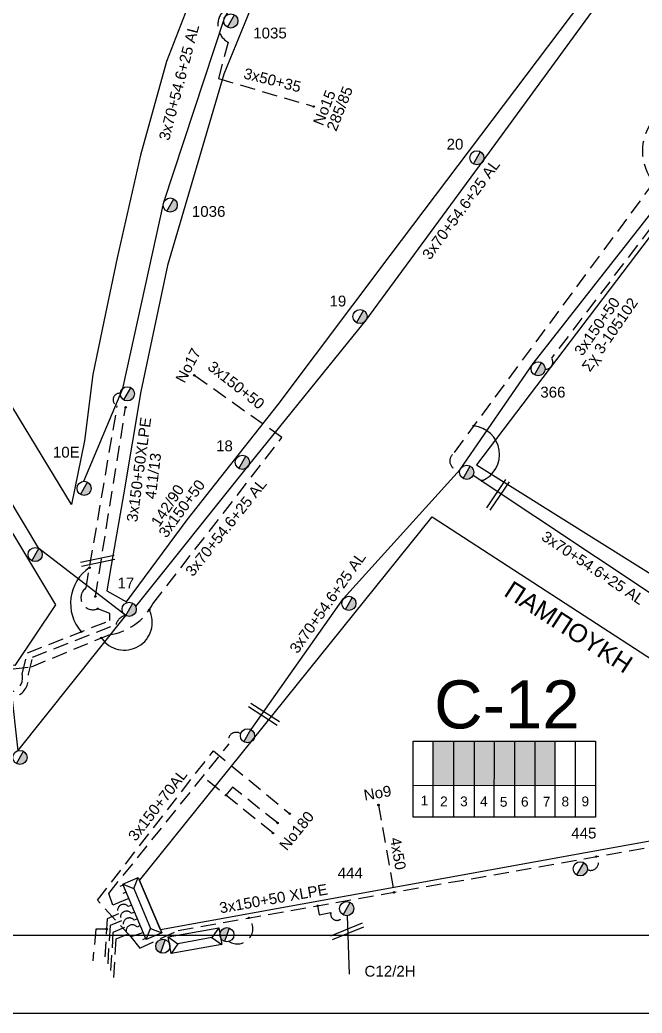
# Model space of a CAD drawing. Header units: millimetres. Extents: x 1421 to 10994, y 848 to 1896.
# Drawn here: x 10142.8 to 10246.4, y 848.3 to 1013.7 of the extents above; entities that cross this region are included whole.
import ezdxf
from ezdxf.enums import TextEntityAlignment as Align

# ---------------------------------------------------------------- set-up
doc = ezdxf.new("R2010")
doc.units = ezdxf.units.MM
doc.linetypes.add('DASHED', pattern=[19.05, 12.7, -6.35])
for name, color, linetype, lineweight in [('3x150+50 XLPE', 7, 'SYN_LINE', 30), ('3x150+70AL', 7, 'DASHED', 30), ('3x70+54.6+25 AL', 7, 'SYN_LINE', 30), ('4x50', 7, 'Continuous', 30), ('Άγνωστα', 7, 'Continuous', 30), ('Καλώδια ΧΤ   3x150AL+50CU', 7, 'DASHED', 30)]:
    doc.layers.add(name, color=color, linetype=linetype, lineweight=lineweight)
for name, color, linetype in [('3x50+35CU', 7, 'Continuous'), ('Pillar OTE', 7, 'Continuous'), ('TEXT ΚΑΛΩΔΙΩΝ', 7, 'Continuous'), ('ΑΓΝΩΣΤΟ ΕΝΑΕΡΙΟ ΚΑΛΩΔΙΟ', 7, 'Continuous'), ('ΑΓΝΩΣΤΟ ΥΠΟΓΕΙΟ ΚΑΛΩΔΙΟ', 7, 'DASHED'), ('ΝΕΚΡΟ', 7, 'DASHED'), ('Στύλος ΦΜ', 7, 'Continuous'), ('Στύλος ΦΜ @ 1', 7, 'Continuous'), ('Συνδέσεις', 7, 'Continuous'), ('Τομή', 7, 'Continuous'), ('Υποσταθμός εναέριος 2 στύλων', 7, 'Continuous'), ('Υποσταθμός πόλεως', 7, 'Continuous'), ('Υπόβαθρο ΔΕΗ', 7, 'Continuous')]:
    doc.layers.add(name, color=color, linetype=linetype)
doc.styles.add('arial', font='arial.ttf', dxfattribs={"height": 3})
doc.styles.get("Standard").update_dxf_attribs({"font": 'arial.ttf', "height": 1.8})
doc.linetypes.add('SYN_LINE', pattern='A,0.5,-0.0001,["/\\/\\/\\/",Standard,S=0.1,R=0,X=0,Y=-0.05],-0.25', length=0.7501)

# ---------------------------------------------------------------- blocks, each defined once
blk = doc.blocks.new('ΥΠΑΡΧΩΝ ΤΣΙΜΕΝΤΕΝΙΟΣ ΣΤΥΛΟΣ')
at = {"layer": 'Στύλος ΦΜ'}
blk.add_hatch(color=7, dxfattribs=at).paths.add_polyline_path([(-1.29, -2.28, 0.574793), (2.62, 0, 0.268822), (1.3, 2.27)])
at = {"layer": 'Στύλος ΦΜ', "color": 7}
blk.add_line((-1.29, -2.28), (1.3, 2.27), dxfattribs=at)
blk.add_circle((0, 0), 2.62, dxfattribs=at)
at = {"layer": 'Στύλος ΦΜ', "flags": 4}
for tag, p in [('ΑΡΙΘΜΟΣ', (-4.68, 8.05)), ('ΤΥΠΟΣ', (-4.91, 3.03))]:
    blk.add_attdef(tag, p, '', height=4, dxfattribs=at)
blk = doc.blocks.new('ΥΠΟΣΤΑΘΜΟΣ ΕΝΑΕΡΙΟΣ ΕΠΙ 2 ΣΤΥΛΩΝ')
at = {"layer": 'Υποσταθμός εναέριος 2 στύλων', "linetype": 'Continuous'}
for points in [[(-11.97, -2.11, 0.574793), (-8.45, -0.07, 0.268822), (-9.64, 1.98)], [(9.68, -2.15, 0.574793), (13.19, -0.1, 0.268822), (12.01, 1.95)]]:
    blk.add_hatch(color=256, dxfattribs=at).paths.add_polyline_path(points)
for p, q in [((-11.97, -2.11), (-9.64, 1.98)), ((9.68, -2.15), (12.01, 1.95))]:
    blk.add_line(p, q, dxfattribs=at)
for centre in [(-10.81, -0.07), (10.84, -0.1)]:
    blk.add_circle(centre, 2.36, dxfattribs=at)
at = {"layer": 'Υποσταθμός πόλεως', "linetype": 'Continuous', "ltscale": 40}
blk.add_lwpolyline([(-8.57, 2.82), (8.57, 2.82), (8.57, -2.82), (-8.57, -2.82)], close=True, dxfattribs=at)
for points in [[(-5.75, 0), (-8.57, 2.82)], [(-8.57, -2.82), (-5.75, 0)], [(-5.75, 0), (5.75, 0)], [(5.75, 0), (8.57, 2.82)], [(8.57, -2.82), (5.75, 0)]]:
    blk.add_lwpolyline(points, dxfattribs=at)
at = {"layer": 'Υποσταθμός εναέριος 2 στύλων', "ltscale": 40, "flags": 1}
for tag, p in [('ΜΕΤΑΣΧΗΜΑΤΙΣΜΟΣ', (14.09, 2.51)), ('ΙΣΧΥΣ', (14.07, -0.28)), ('ΑΡΙΘΜΟΣ', (14.19, -3))]:
    blk.add_attdef(tag, p, '', height=1.8, dxfattribs=at)
blk = doc.blocks.new('_ΣΥΝΔΕΣΗ')
at = {"layer": 'Συνδέσεις', "linetype": 'SYN_LINE', "ltscale": 40}
blk.add_hatch(color=256, dxfattribs=at).paths.add_polyline_path([(0.5, -0.01, 1), (-0.5, -0.01, 1)])
at = {"layer": 'Συνδέσεις'}
blk.add_circle((0, -0.01), 0.5, dxfattribs=at)
blk = doc.blocks.new('ΤΟΜΗ')
at = {"layer": 'Τομή', "ltscale": 40}
for p, q in [((11.33, -0.65), (-11.4, -0.65)), ((11.33, -3.42), (-11.4, -3.42))]:
    blk.add_line(p, q, dxfattribs=at)
blk = doc.blocks.new('ΥΠΟΣΤΑΘΜΟΣ ΠΟΛΕΩΣ 9 ΑΝΑΧΩΡΗΣΕΩΝ')
at = {"layer": 'Υποσταθμός πόλεως', "ltscale": 40}
for p, q in [((-9.63, -2.82), (-9.63, -4)), ((-7.12, -2.82), (-7.12, -4)), ((-4.84, -2.82), (-4.84, -4)), ((-2.36, -2.82), (-2.36, -4)), ((0.09, -2.82), (0.09, -4)), ((2.55, -2.82), (2.55, -4)), ((5.02, -2.82), (5.02, -4)), ((7.48, -2.82), (7.48, -4)), ((9.61, -2.82), (9.61, -4))]:
    blk.add_line(p, q, dxfattribs=at)
blk.add_lwpolyline([(-10.02, 2.82), (10.02, 2.82), (10.02, -2.82), (-10.02, -2.82)], close=True, dxfattribs=at)
for points in [[(-7.21, 0), (-10.02, 2.82)], [(-10.02, -2.82), (-7.21, 0)], [(-7.21, 0), (7.21, 0)], [(7.21, 0), (10.02, 2.82)], [(10.02, -2.82), (7.21, 0)]]:
    blk.add_lwpolyline(points, dxfattribs=at)
at = {"layer": 'Υποσταθμός πόλεως', "linetype": 'SYN_LINE', "ltscale": 40, "flags": 1}
for tag, p in [('ΜΕΤΑΣΧΗΜΑΤΙΣΜΟΣ', (10.79, 1.71)), ('ΙΣΧΥΣ', (10.77, -1.08)), ('ΑΡΙΘΜΟΣ', (10.89, -3.8))]:
    blk.add_attdef(tag, p, '', height=1.8, dxfattribs=at)

msp = doc.modelspace()

# ---------------------------------------------------------------- hatches: boundary and pattern name
at = {"layer": 'Καλώδια ΧΤ   3x150AL+50CU', "linetype": 'DASHED', "lineweight": -3, "ltscale": 0.2}
h = msp.add_hatch(color=6, dxfattribs=at)
h.dxf.hatch_style = 1
h.paths.add_polyline_path([(10215.03, 893.62), (10211.59, 893.62), (10211.59, 886.25), (10215.03, 886.25)])
h = msp.add_hatch(color=1, dxfattribs=at)
h.dxf.hatch_style = 1
h.paths.add_polyline_path([(10215.03, 886.25), (10218.47, 886.25), (10218.47, 893.62), (10215.03, 893.62)])
h = msp.add_hatch(color=30, dxfattribs=at)
h.dxf.hatch_style = 1
h.paths.add_polyline_path([(10221.77, 893.61), (10218.47, 893.62), (10218.47, 886.25), (10221.76, 886.25)])
h = msp.add_hatch(color=27, dxfattribs=at)
h.dxf.hatch_style = 1
h.paths.add_polyline_path([(10225.15, 893.61), (10221.77, 893.61), (10221.76, 886.25), (10225.15, 886.24)])
h = msp.add_hatch(color=5, dxfattribs=at)
h.dxf.hatch_style = 1
h.paths.add_polyline_path([(10225.15, 886.24), (10228.55, 886.24), (10228.55, 893.61), (10225.15, 893.61)])
h = msp.add_hatch(color=2, dxfattribs=at)
h.dxf.hatch_style = 1
h.paths.add_polyline_path([(10228.55, 886.24), (10231.94, 886.24), (10231.94, 893.61), (10228.55, 893.61)])

# ---------------------------------------------------------------- linework, layer by layer
at = {"layer": '3x150+50 XLPE', "color": 2, "linetype": 'DASHED', "lineweight": -3, "ltscale": 0.2}
for points in [[(10274.01, 1005.84), (10262.08, 1015.02), (10248.13, 996.94, 0.348262), (10248.27, 986.66), (10214.8, 941.33, 0.750677), (10216.08, 938.84, 1.591666)], [(10162.29, 862.66, 0.973169), (10160.68, 861.43), (10158.78, 860.62), (10158.33, 853.53)]]:
    msp.add_lwpolyline(points, format="xyb", dxfattribs=at)
at = {"layer": '3x150+50 XLPE', "color": 173, "linetype": 'DASHED', "lineweight": -3, "ltscale": 0.2}
msp.add_lwpolyline([(10273.31, 1004.94), (10262.58, 1013.2), (10249.46, 995.9, 0.386621), (10252.49, 985.28), (10231.29, 957.4, -0.619835), (10230.23, 955.54, 3.669924)], format="xyb", dxfattribs=at)
at = {"layer": '3x150+50 XLPE', "color": 151, "linetype": 'DASHED', "lineweight": -3, "ltscale": 0.2}
msp.add_lwpolyline([(10054.6, 903.99, 0.49963), (10057.24, 905.12), (10057.48, 918.91), (10063.55, 918.74), (10067.65, 913.83), (10071.25, 913.45), (10073.02, 910.43), (10139.45, 902.18, 0.68944), (10143.19, 904.78), (10144.09, 908.34), (10157.79, 913.71), (10157.79, 914.88), (10155.75, 915.66)], format="xyb", dxfattribs=at)
at = {"layer": '3x150+50 XLPE', "color": 6, "linetype": 'DASHED', "lineweight": -3, "ltscale": 0.2}
for points in [[(10054.4, 902.97, 0.476766), (10058.24, 905.01), (10058.46, 917.88), (10063.07, 917.76), (10067.14, 912.88), (10070.64, 912.51), (10072.41, 909.5), (10139.11, 901.22, 0.633668), (10144.22, 904.76), (10144.93, 907.6), (10158.8, 913.02, -0.280962), (10160.41, 914.55)], [(10161.33, 864.93, 0.973169), (10159.72, 863.7), (10157.82, 862.89), (10157.37, 855.8)]]:
    msp.add_lwpolyline(points, format="xyb", dxfattribs=at)
at = {"layer": '3x150+50 XLPE', "color": 1, "linetype": 'DASHED', "lineweight": -3, "ltscale": 0.2}
msp.add_lwpolyline([(10160.37, 867.2), (10158.27, 866.32), (10157.59, 868.26), (10177.64, 893.15, -0.788682), (10179.56, 894.84, 11.343795)], format="xyb", dxfattribs=at)
for points in [[(10184.93, 878.3), (10173.25, 887.7)], [(10185.69, 879.99), (10178.18, 885.96), (10177.09, 884.61)]]:
    msp.add_lwpolyline(points, dxfattribs=at)
at = {"layer": '3x150+50 XLPE', "color": 5, "linetype": 'DASHED', "lineweight": -3, "ltscale": 0.2}
for points in [[(10161.27, 861.01), (10162.76, 859.14), (10169.14, 862.09), (10266.27, 879.26, -0.891813), (10267.9, 880.09, -6.110205)], [(10238.74, 874.4, -0.813883), (10237.24, 872.2, -0.456901)], [(10192.35, 866.2), (10192.6, 864.69), (10194.55, 865.07, 1.05624), (10196.62, 864.69, -2.908834)], [(10177.6, 860.25, 0.866345), (10180.93, 864.18, 6.630175)]]:
    msp.add_lwpolyline(points, format="xyb", dxfattribs=at)
at = {"layer": '3x150+50 XLPE', "color": 30, "linetype": 'DASHED', "lineweight": -3, "ltscale": 0.2}
msp.add_lwpolyline([(10160.86, 866.06, 0.973169), (10159.24, 864.83), (10157.35, 864.01), (10156.9, 856.93)], format="xyb", dxfattribs=at)
at = {"layer": '3x150+50 XLPE', "color": 27, "linetype": 'DASHED', "lineweight": -3, "ltscale": 0.2}
msp.add_lwpolyline([(10161.81, 863.8, 0.973169), (10160.2, 862.57), (10158.3, 861.75), (10157.85, 854.67)], format="xyb", dxfattribs=at)
at = {"layer": '3x150+50 XLPE', "color": 30, "linetype": 'DASHED', "lineweight": -3, "ltscale": 0.2}
msp.add_lwpolyline([(10157.24, 862.33), (10155.47, 862.29), (10154.93, 857.04)], dxfattribs=at)
at = {"layer": '3x150+70AL', "color": 5, "linetype": 'DASHED', "lineweight": -3, "ltscale": 0.2}
msp.add_lwpolyline([(10162.77, 861.53), (10161.27, 861.01), (10155.71, 867.13), (10175.01, 892.01), (10187.69, 881.54)], dxfattribs=at)
at = {"layer": '3x50+35CU', "color": 151, "linetype": 'DASHED', "lineweight": -3, "ltscale": 0.2}
msp.add_lwpolyline([(10176.53, 1015.05, 0.478269), (10177.48, 1010), (10175.83, 1003.96), (10191.71, 999.29)], format="xyb", dxfattribs=at)
at = {"layer": '3x70+54.6+25 AL', "color": 151, "linetype": 'SYN_LINE', "lineweight": -3, "ltscale": 15}
msp.add_lwpolyline([(10153.43, 936.89), (10159.92, 952.34), (10166.75, 983.39), (10176.83, 1014.01), (10193.49, 1041.83)], dxfattribs=at)
at = {"layer": '3x70+54.6+25 AL', "color": 1, "linetype": 'SYN_LINE', "lineweight": -3, "ltscale": 15}
msp.add_lwpolyline([(10055.34, 909.17), (10074.62, 911.16), (10094.45, 909), (10141.31, 902.53), (10142.45, 892.02), (10160.41, 914.55), (10145.93, 925.71), (10129.74, 952.73), (10113.31, 980.27), (10093.95, 1012.2), (10091.19, 1028.35)], dxfattribs=at)
at = {"layer": '3x70+54.6+25 AL', "color": 6, "linetype": 'SYN_LINE', "lineweight": -3, "ltscale": 15}
msp.add_lwpolyline([(10162.08, 916.01), (10180.89, 939.56), (10200.38, 963.64), (10219.93, 990.27), (10241.1, 1019.36)], dxfattribs=at)
at = {"layer": '3x70+54.6+25 AL', "color": 173, "linetype": 'SYN_LINE', "lineweight": -3, "ltscale": 15}
msp.add_lwpolyline([(10181.27, 895.53), (10196.68, 917.34), (10216.08, 938.84), (10228.24, 956.48), (10254.1, 989.48)], dxfattribs=at)
at = {"layer": '3x70+54.6+25 AL', "color": 2, "linetype": 'SYN_LINE', "lineweight": -3, "ltscale": 15}
msp.add_lwpolyline([(10218.26, 937.93), (10249.04, 917.43), (10279.16, 899.39)], dxfattribs=at)
at = {"layer": '4x50', "color": 5, "linetype": 'DASHED', "lineweight": -3, "ltscale": 0.2}
msp.add_lwpolyline([(10202.48, 882.97), (10205.05, 868.44)], dxfattribs=at)
at = {"layer": 'Pillar OTE', "lineweight": -3, "ltscale": 40}
for points in [[(10208.26, 880.98), (10208.26, 893.62), (10238.59, 893.61), (10238.59, 880.95), (10208.26, 880.98)], [(10211.59, 880.97), (10211.59, 893.62)], [(10215.03, 880.97), (10215.03, 893.62)], [(10218.47, 880.97), (10218.47, 893.62)], [(10221.76, 880.96), (10221.77, 893.61)], [(10225.15, 880.96), (10225.15, 893.61)], [(10228.55, 880.96), (10228.55, 893.61)], [(10231.88, 880.95), (10231.88, 893.61)], [(10235.27, 880.95), (10235.27, 893.61)], [(10208.26, 886.26), (10238.59, 886.23)]]:
    msp.add_lwpolyline(points, dxfattribs=at)
at = {"layer": 'ΑΓΝΩΣΤΟ ΕΝΑΕΡΙΟ ΚΑΛΩΔΙΟ', "color": 1, "linetype": 'Continuous', "lineweight": -3, "ltscale": 0.2}
msp.add_lwpolyline([(10197.29, 864.54), (10197.61, 854.83)], dxfattribs=at)
at = {"layer": 'ΑΓΝΩΣΤΟ ΥΠΟΓΕΙΟ ΚΑΛΩΔΙΟ', "color": 151, "linetype": 'DASHED', "lineweight": -3, "ltscale": 0.2}
msp.add_lwpolyline([(10155.75, 915.66, -0.902924), (10153.82, 919.13), (10159.01, 949.45, -0.883211), (10159.53, 951.53, 23.343408)], format="xyb", dxfattribs=at)
at = {"layer": 'Καλώδια ΧΤ   3x150AL+50CU', "color": 133, "linetype": 'DASHED', "lineweight": -3, "ltscale": 0.2}
msp.add_lwpolyline([(10054.9, 905.48, 0.086092), (10056.51, 905.88), (10056.66, 919.87), (10064.19, 919.52), (10068.04, 915.03), (10098.15, 911.89), (10141.68, 905.65), (10144.72, 906), (10157.65, 911.33, 0.244762), (10164.94, 916.48), (10186.42, 944.18), (10171.84, 954.52)], format="xyb", dxfattribs=at)
at = {"layer": 'ΝΕΚΡΟ', "linetype": 'DASHED', "lineweight": -3, "ltscale": 0.2}
msp.add_lwpolyline([(10155.38, 917.7), (10155.38, 917.7), (10160.4, 949.2)], dxfattribs=at)
at = {"layer": 'Υπόβαθρο ΔΕΗ', "lineweight": -3, "ltscale": 15}
for points in [[(10993.76, 1895.53), (8825.35, 1895.54), (8825.27, 848.33), (10993.76, 848.32)], [(10855.44, 1855.69), (8838.35, 1855.69), (8838.27, 861.33), (10836.6, 861.33)]]:
    msp.add_lwpolyline(points, close=True, dxfattribs=at)
at = {"layer": 'Υπόβαθρο ΔΕΗ', "lineweight": -3, "ltscale": 0.1}
for points in [[(10151.42, 933.01), (10097.49, 1021.87), (10137.38, 1083.03), (10192.66, 1170.13), (10196.78, 1171.67), (10243.46, 1141.49), (10243.51, 1138.1), (10218.82, 1098), (10186.73, 1045.76), (10180.24, 1035.87), (10176.01, 1029.09), (10173.05, 1021.85), (10167.2, 1006.78), (10162.9, 991.22), (10158.97, 974.07), (10156.77, 963.52), (10154.93, 954.69), (10153.58, 943.63)], [(10297.43, 1107.1), (10257.48, 1132.57), (10252.32, 1131.96), (10213.94, 1070.19), (10191.63, 1036.01), (10182.72, 1019.39), (10176.77, 1004.69), (10167.39, 972.82), (10162.91, 951.81), (10160.04, 934.65), (10158.33, 924.81), (10157.27, 918.65), (10160.57, 916.84), (10170.66, 930.44), (10185.78, 949.65), (10204.43, 974.51), (10245.9, 1029.5), (10299.22, 1098.89)], [(10092.17, 1010.52), (10148.75, 916.3), (10141.97, 906.23), (10064.26, 920.22), (10068.07, 973.56)], [(10218.81, 939.6), (10280.67, 900.9), (10307.26, 943.39), (10249.81, 980.5)], [(10211.41, 930.95), (10274.47, 890.02), (10268.15, 880.7), (10166.19, 862.2), (10162.73, 870.4)]]:
    msp.add_lwpolyline(points, close=True, dxfattribs=at)
at = {"layer": 'Υπόβαθρο ΔΕΗ', "lineweight": -3}
for centre, radius, start, end in [((10217.84, 941.36), 4.78, 293.106, 84.0835), ((10158.39, 916.56), 7.16, 123.8588, 221.2923), ((10160.2, 913.4), 4.63, 214.2255, 26.4914)]:
    msp.add_arc(centre, radius, start, end, dxfattribs=at)

# ---------------------------------------------------------------- block references
at = {"layer": 'Στύλος ΦΜ @ 1', "color": 1, "lineweight": -3, "ltscale": 40}
ref = msp.add_blockref('ΥΠΑΡΧΩΝ ΤΣΙΜΕΝΤΕΝΙΟΣ ΣΤΥΛΟΣ', (10177.91, 1013.54), dxfattribs=dict(at, xscale=0.4499999999998181, yscale=0.4499999999998181, zscale=0.4499999999998181))
ref.add_attrib('ΑΡΙΘΜΟΣ', '1035', (10181.63, 1010.63), dxfattribs={"layer": 'Στύλος ΦΜ', "height": 1.8, "flags": 4})
ref = msp.add_blockref('ΥΠΑΡΧΩΝ ΤΣΙΜΕΝΤΕΝΙΟΣ ΣΤΥΛΟΣ', (10218.86, 990.76), dxfattribs=dict(at, xscale=0.4499999999998181, yscale=0.4499999999998181, zscale=0.4499999999998181))
ref.add_attrib('ΑΡΙΘΜΟΣ', '20', (10213.82, 992.12), dxfattribs={"layer": 'Στύλος ΦΜ', "height": 1.8, "flags": 4})
ref = msp.add_blockref('ΥΠΑΡΧΩΝ ΤΣΙΜΕΝΤΕΝΙΟΣ ΣΤΥΛΟΣ', (10167.82, 982.89), dxfattribs=dict(at, xscale=0.4499999999998181, yscale=0.4499999999998181, zscale=0.4499999999998181))
ref.add_attrib('ΑΡΙΘΜΟΣ', '1036', (10171.42, 980.92), dxfattribs={"layer": 'Στύλος ΦΜ', "height": 1.8, "flags": 4})
ref = msp.add_blockref('ΥΠΑΡΧΩΝ ΤΣΙΜΕΝΤΕΝΙΟΣ ΣΤΥΛΟΣ', (10199.42, 964.32), dxfattribs=dict(at, xscale=0.4499999999998181, yscale=0.4499999999998181, zscale=0.4499999999998181))
ref.add_attrib('ΑΡΙΘΜΟΣ', '19', (10194.32, 966), dxfattribs={"layer": 'Στύλος ΦΜ', "height": 1.8, "flags": 4})
ref = msp.add_blockref('ΥΠΑΡΧΩΝ ΤΣΙΜΕΝΤΕΝΙΟΣ ΣΤΥΛΟΣ', (10229.05, 955.62), dxfattribs=dict(at, xscale=0.4499999999998181, yscale=0.4499999999998181, zscale=0.4499999999998181))
ref.add_attrib('ΑΡΙΘΜΟΣ', '366', (10229.41, 950.83), dxfattribs={"layer": 'Στύλος ΦΜ', "height": 1.8, "flags": 4})
at = {"layer": 'Στύλος ΦΜ @ 1', "color": 1, "lineweight": -3, "ltscale": 40, "xscale": 0.4499999999998181, "yscale": 0.4499999999998181, "zscale": 0.4499999999998181}
for p in [(10160.7, 951.45), (10217.17, 938.39), (10145.35, 924.69), (10197.56, 916.55), (10180.68, 894.51), (10142.81, 890.9)]:
    msp.add_blockref('ΥΠΑΡΧΩΝ ΤΣΙΜΕΝΤΕΝΙΟΣ ΣΤΥΛΟΣ', p, dxfattribs=at)
at = {"layer": 'Στύλος ΦΜ @ 1', "color": 1, "lineweight": -3, "ltscale": 40}
ref = msp.add_blockref('ΥΠΑΡΧΩΝ ΤΣΙΜΕΝΤΕΝΙΟΣ ΣΤΥΛΟΣ', (10179.83, 940.05), dxfattribs=dict(at, xscale=0.4499999999998181, yscale=0.4499999999998181, zscale=0.4499999999998181))
ref.add_attrib('ΑΡΙΘΜΟΣ', '18', (10175.45, 941.88), dxfattribs={"layer": 'Στύλος ΦΜ', "height": 1.8, "flags": 4})
ref = msp.add_blockref('ΥΠΑΡΧΩΝ ΤΣΙΜΕΝΤΕΝΙΟΣ ΣΤΥΛΟΣ', (10153.49, 935.71), dxfattribs=dict(at, xscale=0.4499999999998181, yscale=0.4499999999998181, zscale=0.4499999999998181))
ref.add_attrib('ΤΥΠΟΣ', '10E', (10148.29, 940.83), dxfattribs={"layer": 'Στύλος ΦΜ', "height": 1.8, "flags": 4})
ref = msp.add_blockref('ΥΠΑΡΧΩΝ ΤΣΙΜΕΝΤΕΝΙΟΣ ΣΤΥΛΟΣ', (10160.99, 915.57), dxfattribs=dict(at, xscale=0.4499999999998181, yscale=0.4499999999998181, zscale=0.4499999999998181))
ref.add_attrib('ΑΡΙΘΜΟΣ', '17', (10159.03, 919.04), dxfattribs={"layer": 'Στύλος ΦΜ', "height": 1.8, "flags": 4})
ref = msp.add_blockref('ΥΠΑΡΧΩΝ ΤΣΙΜΕΝΤΕΝΙΟΣ ΣΤΥΛΟΣ', (10236.07, 872.35), dxfattribs=dict(at, xscale=0.4499999999998181, yscale=0.4499999999998181, zscale=0.4499999999998181))
ref.add_attrib('ΑΡΙΘΜΟΣ', '445', (10234.56, 877.4), dxfattribs={"layer": 'Στύλος ΦΜ', "height": 1.8, "flags": 4})
ref = msp.add_blockref('ΥΠΑΡΧΩΝ ΤΣΙΜΕΝΤΕΝΙΟΣ ΣΤΥΛΟΣ', (10197.2, 865.72), dxfattribs=dict(at, xscale=0.4499999999998181, yscale=0.4499999999998181, zscale=0.4499999999998181))
ref.add_attrib('ΑΡΙΘΜΟΣ', '444', (10195.69, 870.76), dxfattribs={"layer": 'Στύλος ΦΜ', "height": 1.8, "flags": 4})
at = {"layer": 'Συνδέσεις', "lineweight": -3, "xscale": 0.25, "yscale": 0.25, "zscale": 0.25}
for p in [(10191.71, 999.29), (10171.84, 954.52), (10160.4, 949.2), (10218.33, 946.11), (10219.71, 936.97), (10154.4, 922.51), (10155.38, 917.7), (10155.75, 915.66), (10164.34, 915.47), (10153.01, 911.83), (10156.37, 910.8), (10177.1, 884.61), (10187.69, 881.55), (10202.49, 882.98), (10185.69, 879.99), (10184.93, 878.3), (10238.74, 874.4), (10205.05, 868.44), (10192.36, 866.2), (10180.93, 864.18), (10157.24, 862.33)]:
    msp.add_blockref('_ΣΥΝΔΕΣΗ', p, dxfattribs=at)
at = {"layer": 'Τομή', "lineweight": -3}
for p, xscale, yscale, zscale, rotation in [((10222.79, 934.34), 0.2499999999999999, 0.2499999999999999, 0.2499999999999999, 235.7320443443813), ((10155.86, 923.18), 0.2499999999999999, 0.2499999999999999, 0.2499999999999999, 191.8339560079043), ((10183.13, 897.7), 0.2499999999999998, 0.2499999999999998, 0.2499999999999998, 147.0744025432355), ((10197.49, 861.49), 0.2499999999999998, 0.2499999999999998, 0.2499999999999998, 202.2353715178551)]:
    msp.add_blockref('ΤΟΜΗ', p, dxfattribs=dict(at, xscale=xscale, yscale=yscale, zscale=zscale, rotation=rotation))
at = {"layer": 'Υποσταθμός εναέριος 2 στύλων', "lineweight": -3, "xscale": 0.4999999999999997, "yscale": 0.4999999999999997, "zscale": 0.4999999999999997, "rotation": 190.2465058512198}
msp.add_blockref('ΥΠΟΣΤΑΘΜΟΣ ΕΝΑΕΡΙΟΣ ΕΠΙ 2 ΣΤΥΛΩΝ', (10171.94, 860.38), dxfattribs=at)
at = {"layer": 'Υποσταθμός πόλεως', "lineweight": -3, "xscale": 0.5000000000004903, "yscale": 0.5000000000004903, "zscale": 0.5000000000004903, "rotation": 292.9127687772329}
msp.add_blockref('ΥΠΟΣΤΑΘΜΟΣ ΠΟΛΕΩΣ 9 ΑΝΑΧΩΡΗΣΕΩΝ', (10163.16, 865.75), dxfattribs=at)

# ---------------------------------------------------------------- texts
at = {"lineweight": -3, "ltscale": 30, "char_height": 1.63, "width": 11.2573, "attachment_point": 1}
for s, insert in [('1', (10209.51, 884.54)), ('2', (10212.74, 884.4)), ('3', (10216.07, 884.4)), ('4', (10219.38, 884.4)), ('5', (10222.68, 884.32)), ('6', (10226.2, 884.35)), ('7', (10229.83, 884.35)), ('8', (10232.94, 884.38)), ('9', (10236.27, 884.4))]:
    msp.add_mtext(s, dxfattribs=dict(at, insert=insert))
at = {"layer": 'TEXT ΚΑΛΩΔΙΩΝ', "lineweight": -3, "ltscale": 15, "style": 'arial'}
for s, rotation, p in [('3x70+54.6+25 AL', 75.3036, (10169.28, 1003.33)), ('3x50+35', 345.8807, (10184.84, 1003.69)), ('3x70+54.6+25 AL', 53.7127, (10216.21, 982.16)), ('3x150+50XLPE', 82.3121, (10162.61, 938.83)), ('3x150+50', 53.9257, (10169.74, 932.34)), ('3x70+54.6+25 AL', 51.3632, (10177.09, 929.21)), ('3x70+54.6+25 AL', 326.332, (10238.2, 922.48)), ('3x70+54.6+25 AL', 54.7548, (10194.01, 916.68)), ('3x150+70AL', 52.1962, (10165.73, 882.98)), ('4x50', 280.0237, (10205.74, 874.89)), ('3x150+50 XLPE', 10.0237, (10185.01, 867.4))]:
    msp.add_text(s, height=1.8, rotation=rotation, dxfattribs=at).set_placement(p, align=Align.MIDDLE_CENTER)
at = {"layer": 'Άγνωστα', "lineweight": -3, "ltscale": 0.2, "char_height": 1.8, "width": 18.6352, "attachment_point": 1, "style": 'arial'}
for s, insert, rotation in [('285/85', (10193.77, 995.71), 68.4272), ('No15', (10191.53, 996.63), 68.4272), ('3x150+50', (10234.92, 958.65), 54.8735), ('Σχ 3-105102', (10236.19, 956.01), 55.224), ('No17', (10168.62, 953.94), 62.3331), ('3x150+50', (10175.01, 957.06), 321.6097), ('411/13', (10163.61, 934.06), 83.0574), ('142/90', (10164.5, 930.15), 56.5147), ('No9', (10199.89, 885.47), 10), ('No180', (10185.83, 876.38), 51)]:
    msp.add_mtext(s, dxfattribs=dict(at, insert=insert, rotation=rotation))
at = {"layer": 'Άγνωστα', "lineweight": -3, "ltscale": 0.2, "insert": (10200.15, 856.2), "char_height": 1.8, "width": 18.6352, "attachment_point": 1, "style": 'arial'}
msp.add_mtext('C12/2H', dxfattribs=at)
at = {"layer": 'Υπόβαθρο ΔΕΗ', "lineweight": -3, "ltscale": 0.1, "style": 'arial'}
msp.add_text('ΠΑΜΠΟΥΚΗ', height=3, rotation=327.017, dxfattribs=at).set_placement((10234.14, 912.62), align=Align.MIDDLE_CENTER)
at = {"layer": 'Υπόβαθρο ΔΕΗ', "lineweight": -3, "insert": (10211.74, 903.73), "char_height": 8, "width": 84.6573, "attachment_point": 1}
msp.add_mtext('C-12', dxfattribs=at)

doc.saveas('drawing.dxf')
